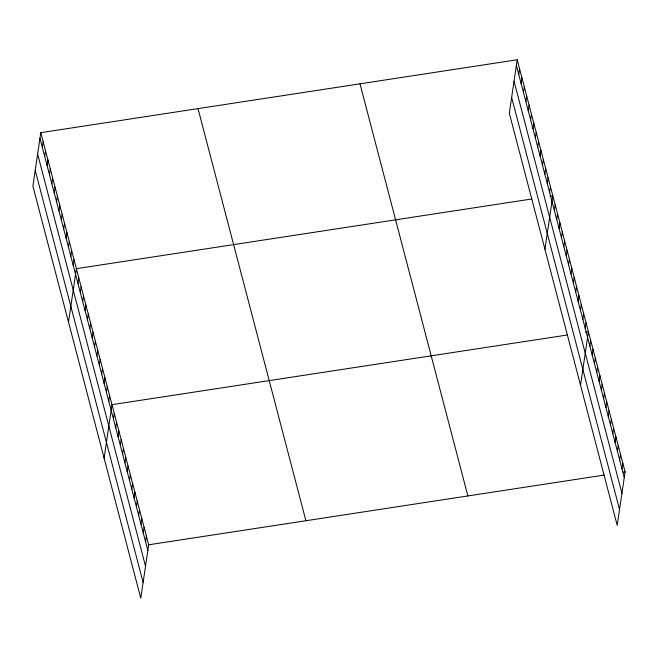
<?xml version="1.0" encoding="UTF-8"?>
<svg xmlns="http://www.w3.org/2000/svg" width="658" height="658" viewBox="0 0 658 658"><rect width="100%" height="100%" fill="white"/><g stroke="black" fill="none" stroke-linecap="round" stroke-linejoin="round"><path stroke-width="0.99" d="M40.788 132.677L32.9 186.115L140.787 598.237L148.683 544.791L40.788 132.677L517.213 59.763L625.1 471.885L617.212 525.323L509.317 113.209L517.213 59.763M42.334 147.392L43.165 141.741M44.703 156.456L45.542 150.805M47.08 165.52L47.911 159.878M49.449 174.592L50.288 168.942M51.826 183.656L52.656 178.005M54.203 192.72L55.033 187.078M56.572 201.792L57.41 196.142M58.949 210.856L59.779 205.206M61.317 219.92L62.156 214.278M63.694 228.992L64.525 223.342M66.063 238.056L66.902 232.406M68.44 247.12L69.271 241.478M70.817 256.184L71.648 250.542M73.186 265.256L74.025 259.606M68.506 322.116L76.394 268.678L531.853 198.971M77.932 283.384L78.771 277.742M80.309 292.456L81.14 286.806M82.686 301.52L83.517 295.878M85.055 310.584L85.894 304.942M87.432 319.656L88.262 314.006M89.801 328.72L90.639 323.07M92.178 337.784L93.008 332.142M94.546 346.856L95.385 341.206M96.923 355.92L97.754 350.27M99.3 364.984L100.131 359.342M101.669 374.057L102.508 368.406M104.046 383.12L104.877 377.47M106.415 392.184L107.254 386.542M108.792 401.257L109.623 395.606M104.104 458.116L112 404.67L567.451 334.971M113.456 419.08L114.295 413.43M115.75 427.832L116.581 422.189M118.045 436.591L118.876 430.949M120.34 445.351L121.171 439.7M122.627 454.11L123.465 448.46M124.921 462.862L125.752 457.22M127.216 471.621L128.047 465.971M129.511 480.381L130.342 474.731M131.797 489.133L132.636 483.49M134.092 497.892L134.923 492.25M136.387 506.652L137.218 501.001M138.682 515.411L139.512 509.761M140.968 524.163L141.807 518.52M143.263 532.922L144.094 527.28M145.558 541.682L146.389 536.031M518.751 74.477L519.581 68.835M521.12 83.55L521.959 77.899M523.497 92.614L524.327 86.963M525.874 101.677L526.704 96.035M528.242 110.75L529.081 105.099M530.619 119.814L531.45 114.163M532.988 128.878L533.827 123.235M535.365 137.941L536.196 132.299M537.734 147.014L538.573 141.363M540.111 156.078L540.942 150.435M542.488 165.142L543.319 159.499M544.857 174.214L545.696 168.563M547.234 183.278L548.065 177.635M549.603 192.342L550.442 186.699M544.923 249.209L552.81 195.763L549.956 196.199M554.357 210.478L555.188 204.827M556.726 219.542L557.565 213.899M559.103 228.614L559.933 222.963M561.471 237.678L562.31 232.027M563.848 246.742L564.679 241.099M566.217 255.814L567.056 250.163M568.594 264.878L569.425 259.227M570.971 273.942L571.802 268.299M573.34 283.014L574.179 277.363M575.717 292.078L576.548 286.427M578.086 301.142L578.925 295.5M580.463 310.206L581.294 304.564M582.84 319.278L583.671 313.627M585.209 328.342L586.039 322.7M580.529 385.201L588.417 331.764L585.562 332.2M589.872 346.166L590.711 340.523M592.167 354.925L593.006 349.275M594.462 363.685L595.293 358.034M596.757 372.436L597.587 366.794M599.043 381.196L599.882 375.554M601.338 389.955L602.177 384.305M603.633 398.715L604.463 393.065M605.928 407.466L606.758 401.824M608.214 416.226L609.053 410.584M610.509 424.986L611.348 419.335M612.804 433.745L613.634 428.095M615.098 442.497L615.929 436.854M617.385 451.256L618.224 445.606M619.68 460.016L620.519 454.365M621.975 468.767L622.805 463.125M148.683 544.791L604.134 475.092M623.192 472.173L625.1 471.885M516.374 65.413L624.269 477.527M514.046 81.189L621.933 493.303M511.644 97.433L619.54 509.555M359.992 83.829L467.879 495.943M198.009 108.619L305.904 520.733M39.957 138.32L147.844 550.442M37.629 154.095L145.517 566.209M35.228 170.348L143.123 582.462"/></g></svg>
